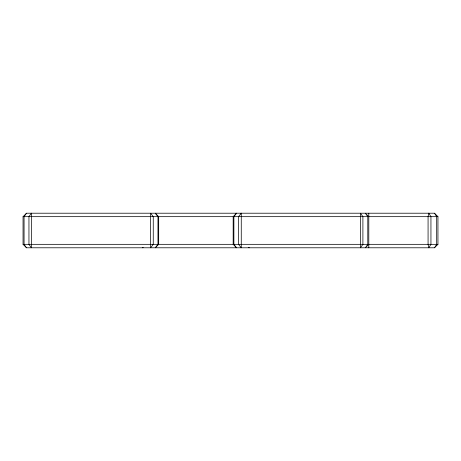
<?xml version="1.0" encoding="UTF-8"?>
<svg xmlns="http://www.w3.org/2000/svg" width="461" height="461" viewBox="0 0 461 461"><rect width="100%" height="100%" fill="white"/><g stroke="black" fill="none" stroke-linecap="round" stroke-linejoin="round"><path stroke-width="0.69" d="M434.493 247.788L436.682 244.33L436.682 216.67L434.493 213.213L26.508 213.213L23.05 216.67L23.05 244.33L26.508 247.788L434.493 247.788L437.95 244.33L437.95 216.67L434.493 213.213M26.508 213.213L24.064 216.67L24.064 244.33L26.508 247.788M368.8 244.33L365.343 247.788L367.786 244.33L367.786 216.67L365.343 213.213L368.8 216.67M142.61 247.788L143.164 247.332M23.05 216.67L437.95 216.67M23.05 244.33L437.95 244.33M248.681 247.332L249.24 247.788M368.8 213.213L368.8 247.788M428.753 213.213L428.073 216.67L428.073 244.33L428.753 247.788L430.943 244.33L430.943 216.67L428.753 213.213M31.4 213.213L28.951 216.67L28.951 244.33L31.4 247.788L31.4 213.213M362.899 244.33L360.45 247.788L360.45 213.213L362.899 216.67L362.899 244.33M153.259 244.33L150.586 247.788L150.586 213.213L153.259 216.67L153.259 244.33M157.967 244.33L155.294 247.788L158.682 244.33L158.682 216.67L155.294 213.213L157.967 216.67L157.967 244.33M236.556 213.213L233.883 216.67L233.883 244.33L236.556 247.788L233.168 244.33L233.168 216.67L236.556 213.213M241.264 213.213L238.591 216.67L238.591 244.33L241.264 247.788L241.264 213.213"/></g></svg>
